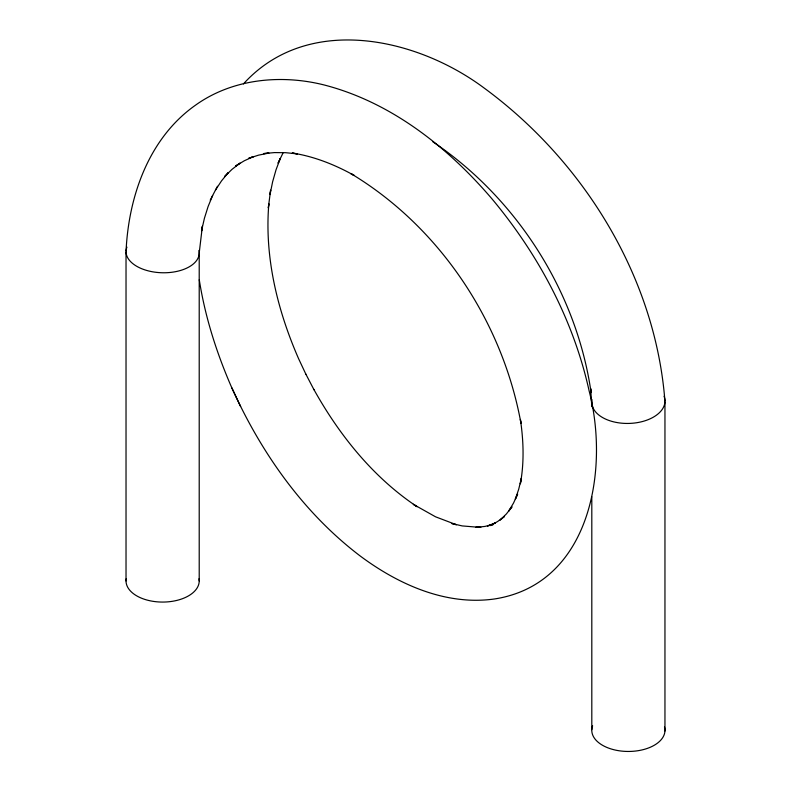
<?xml version="1.0" encoding="UTF-8"?>
<svg xmlns="http://www.w3.org/2000/svg" width="791" height="791" viewBox="0 0 791 791"><rect width="100%" height="100%" fill="white"/><g stroke="black" fill="none" stroke-linecap="round" stroke-linejoin="round"><path stroke-width="1.19" d="M126.026 580.94L126.026 252.28M199.213 580.94L199.213 252.922L202.397 226.206L201.567 230.794L204.424 218.257L208.122 206.471L212.65 195.496M591.806 729.658L591.806 496.708M591.806 406.732L590.659 388.569L591.095 392.573C576.679 291.998 516.82 198.403 432.726 141.708M126.066 250.984C128.636 196.148 148.906 138.128 195.219 105.381C232.149 78.764 280.864 74.077 324.211 84.983C391.159 102.276 447.706 147.067 491.962 198.848C538.374 254.376 573.594 320.177 589.176 391.12C609.495 469.824 590.333 584.173 494.484 598.975C445.926 605.837 398.466 584.48 360.281 556.053C303.398 512.904 261.149 452.778 231.971 388.134L231.822 387.847C216.724 353.29 205.116 317.053 199.273 279.747M283.059 152.89L278.056 163.223L280.311 158.437L276.049 169.739L272.618 181.801L270.028 194.556L270.611 190.107L268.307 207.924L268.851 203.762C264.323 256.887 277.384 310.141 298.553 358.6L305.87 374.202M210.218 200.143L217.476 186.271M215.468 190.107L221.49 180.931L228.243 172.665L224.565 176.64L231.971 169.383L240.039 163.124L235.688 165.981L244.36 160.741L253.624 156.539L248.74 158.289L258.578 155.145L268.91 153.068L263.581 153.592L274.467 152.594L285.729 152.693L297.337 153.899L292.294 153.009C314.165 156.43 334.979 164.716 354.23 175.473L350.868 173.585C439.786 226.997 502.562 321.719 520.992 423.422L520.389 419.418C523.573 440.735 524.304 462.577 520.359 483.845L521.269 478.506L518.708 489.233L515.327 499.18L517.64 494.098L513.517 503.066L508.633 511.154L512.004 506.784L506.438 513.883L500.179 520.023L504.52 516.394L497.638 521.516L490.143 525.61L495.502 522.861L487.434 525.916L493.485 524.443L484.834 526.44L475.717 527.35L480.869 527.389M243.44 83.905C307.323 13.556 416.115 37.266 484.171 88.058C583.649 161.048 655.413 276.988 664.924 401.126M479.484 527.35L462.191 525.916L451.849 523.523L456.229 524.73M456.249 524.67L435.554 516.81L413.288 504.302L417.104 506.705C373.144 477.418 339.28 435.09 313.76 389.281L313.997 389.765L305.83 374.103M231.822 387.847L240.602 406.534M664.954 402.352L664.954 731.013M198.946 250.46A36.604 20.477 1.5 0 1 160.761 272.707A36.604 20.477 1.5 0 1 126.926 247.138M199.016 578.765A36.594 21.13 0 0 1 162.62 602.07A36.594 21.13 0 0 1 126.224 578.765M664.074 396.261A36.604 21.762 -1.5 0 1 630.219 423.383A36.604 21.762 -1.5 0 1 592.054 399.663M664.489 726.929A36.594 21.13 0 0 1 627.411 751.45A36.594 21.13 0 0 1 592.627 725.822"/></g></svg>
